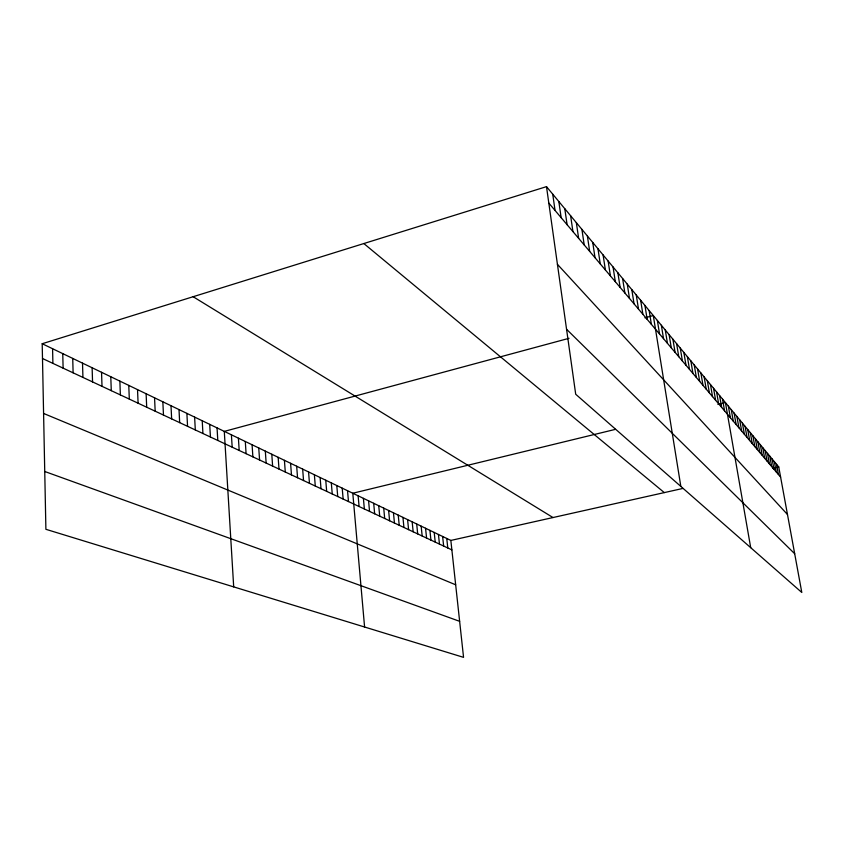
<?xml version="1.0" encoding="UTF-8"?>
<svg xmlns="http://www.w3.org/2000/svg" width="844" height="844" viewBox="0 0 844 844"><rect width="100%" height="100%" fill="white"/><g stroke="black" fill="none" stroke-linecap="round" stroke-linejoin="round"><path stroke-width="1.27" d="M42.2 343.73L450.844 540.434L463.556 657.36L45.892 529.304L42.2 343.73L546.501 186.64L778.748 466.964L801.8 592.467L575.703 394.243L546.501 186.64M569.025 338.307L224.293 431.389L233.693 586.886M644.9 317.819L653.298 315.55L680.834 486.418M615.487 429.343L352.792 493.244L364.587 627.008M717.906 404.434L725.429 402.599L750.706 547.672M450.844 540.434L682.923 488.433M772.629 468.336L778.748 466.964M44.743 471.49L459.632 621.332M43.582 413.444L455.665 584.797M42.495 358.51L451.867 549.887M193.149 296.719L552.989 517.541M363.848 243.547L664.302 492.601M566.567 329.276L794.689 553.738M557.42 264.309L787.484 514.513M548.811 203.077L780.605 477.092M776.554 464.316L778.421 474.507M774.338 461.636L776.216 471.891M772.081 458.925L773.969 469.243M769.802 456.161L771.69 466.553M767.491 453.376L769.39 463.82M765.139 450.538L767.048 461.056M762.754 447.658L764.675 458.25M760.338 444.746L762.259 455.401M757.891 441.781L759.822 452.511M755.401 438.785L757.342 449.588M752.88 435.736L754.821 446.613M750.316 432.645L752.268 443.596M747.71 429.512L749.683 440.526M745.073 426.325L747.045 437.414M742.393 423.087L744.376 434.259M739.671 419.806L741.665 431.052M736.917 416.472L738.911 427.802M734.111 413.085L736.116 424.49M731.263 409.646L733.278 421.135M728.361 406.154L730.387 417.727M722.527 399.106L724.563 410.838M719.584 395.551L721.631 407.367M716.588 391.943L718.645 403.843M713.549 388.272L715.617 400.256M710.458 384.547L712.536 396.617M707.325 380.76L709.403 392.914M704.139 376.909L706.228 389.158M700.889 372.995L702.989 385.339M697.598 369.018L699.697 381.446M694.243 364.967L696.363 377.5M690.835 360.863L692.956 373.481M687.375 356.674L689.506 369.387M683.851 352.423L685.982 365.23M680.264 348.087L682.406 361M676.614 343.687L678.766 356.695M672.9 339.204L675.063 352.317M669.123 334.646L671.286 347.855M665.272 329.993L667.446 343.318M661.358 325.267L663.542 338.697M657.36 320.456L659.554 333.992M649.163 310.56L651.368 324.318M644.943 305.465L647.158 319.338M640.649 300.285L642.875 314.274M636.27 294.999L638.497 309.104M631.808 289.608L634.044 303.829M627.261 284.122L629.497 298.459M622.619 278.52L624.866 292.984M617.882 272.802L620.14 287.403M613.06 266.978L615.318 281.696M608.134 261.039L610.402 275.882M603.101 254.962L605.38 269.943M597.974 248.769L600.253 263.887M592.731 242.45L595.02 257.694M587.382 235.993L589.671 251.375M581.917 229.399L584.206 244.929M576.336 222.658L578.636 238.335M570.628 215.769L572.928 231.594M564.794 208.732L567.105 224.704M558.834 201.537L561.144 217.657M552.736 194.173L555.046 210.451M446.761 538.472L447.784 547.978M442.625 536.478L443.649 546.047M438.447 534.463L439.46 544.095M434.206 532.427L435.219 542.112M429.912 530.359L430.925 540.097M425.566 528.27L426.579 538.061M421.156 526.15L422.169 536.003M416.693 523.997L417.696 533.914M412.167 521.824L413.17 531.804M407.589 519.619L408.591 529.652M402.936 517.383L403.938 527.479M398.231 515.114L399.223 525.274M393.462 512.814L394.443 523.048M388.62 510.483L389.601 520.78M383.714 508.12L384.695 518.49M378.734 505.725L379.716 516.159M373.692 503.298L374.662 513.796M368.585 500.84L369.545 511.401M363.395 498.34L364.355 508.974M358.13 495.808L359.09 506.516M347.538 490.712L348.477 501.558M342.21 488.148L343.149 499.057M336.798 485.543L337.727 496.536M331.312 482.905L332.241 493.962M325.752 480.225L326.67 491.356M320.108 477.504L321.015 488.718M314.379 474.75L315.276 486.038M308.566 471.954L309.463 483.317M302.658 469.106L303.545 480.552M296.677 466.226L297.552 477.746M290.589 463.303L291.465 474.898M284.417 460.328L285.283 472.007M278.151 457.311L278.995 469.074M271.789 454.251L272.623 466.099M265.322 451.129L266.145 463.071M258.749 447.974L259.572 459.991M252.082 444.756L252.883 456.868M245.298 441.496L246.089 453.692M238.409 438.184L239.19 450.464M231.404 434.808L232.174 447.183M217.056 427.908L217.794 440.462M209.702 424.363L210.43 437.023M202.222 420.766L202.929 433.521M194.616 417.105L195.312 429.955M186.883 413.381L187.558 426.325M179.012 409.593L179.667 422.644M171.005 405.732L171.648 418.888M162.85 401.807L163.472 415.069M154.558 397.819L155.169 411.186M146.117 393.758L146.698 407.23M137.53 389.622L138.089 403.2M128.773 385.413L129.311 399.106M119.869 381.119L120.375 394.929M110.786 376.751L111.281 390.666M101.544 372.299L102.008 386.33M92.123 367.762L92.555 381.921M82.512 363.142L82.934 377.416M72.732 358.426L73.111 372.826M62.751 353.625L63.11 368.153M52.581 348.73L52.898 363.384"/></g></svg>
